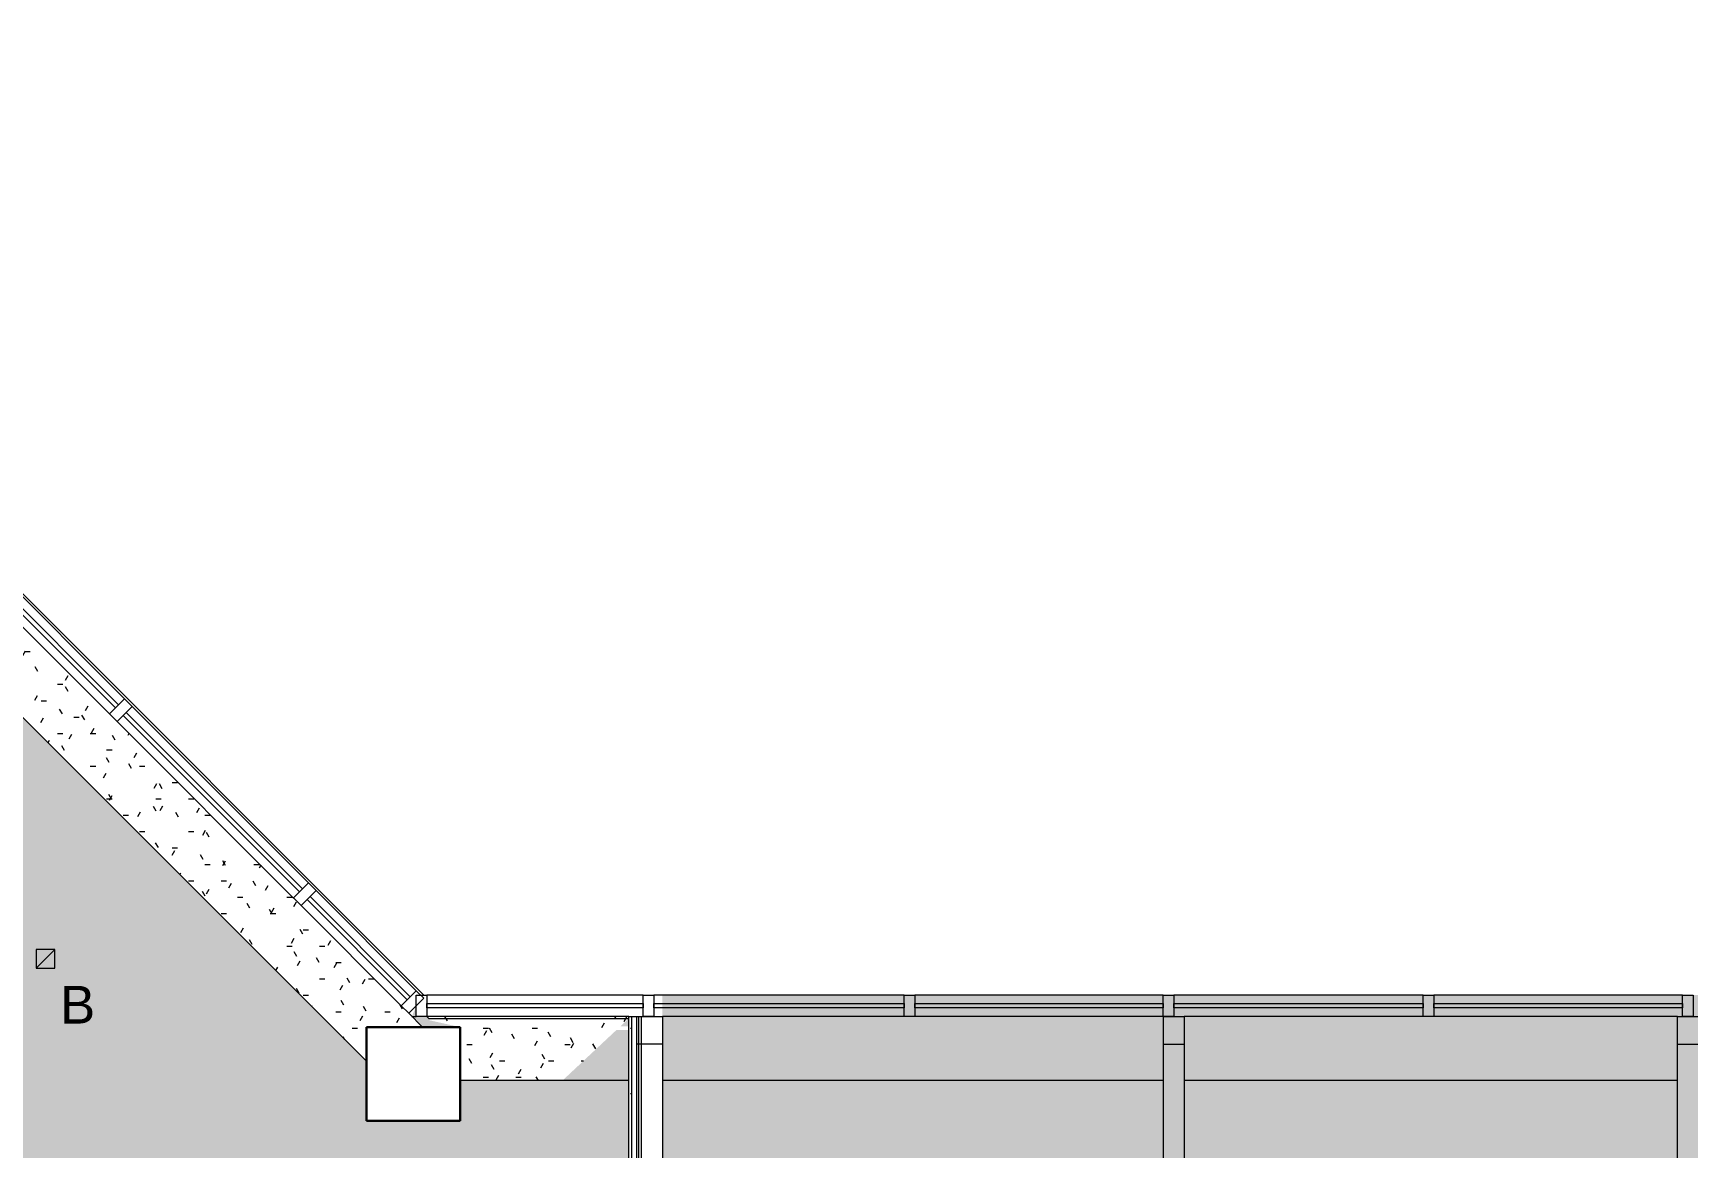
# Model space of a CAD drawing. Header units: inches. Extents: x -1196 to 1003, y -7097 to -4899.
# Drawn here: x 174.7 to 563, y -5895.6 to -5634.1 of the extents above; entities that cross this region are included whole.
import ezdxf

# ---------------------------------------------------------------- set-up
doc = ezdxf.new("R2010")
doc.units = ezdxf.units.IN
doc.header["$MEASUREMENT"] = 0
for name, color, linetype, lineweight in [('A-CLNG', 13, 'Continuous', 13), ('A-CLNG-PATT', 13, 'Continuous', 13), ('A-DETL-GENF', 92, 'Continuous', 9), ('A-FLOR', 192, 'Continuous', 13), ('A-GLAZ-CURT', 52, 'Continuous', 9), ('A-GLAZ-CWMG', 51, 'Continuous', 9), ('A-WALL', 113, 'Continuous', 9), ('A-WALL-PATT', 111, 'Continuous', 13), ('E-LITE-EQPM', 33, 'Continuous', 9), ('E-LITE-EQPM-IDEN', 33, 'Continuous', 9), ('I-WALL', 2, 'Continuous', 9), ('S-COLS', 52, 'Continuous', 9)]:
    doc.layers.add(name, color=color, linetype=linetype, lineweight=lineweight)
doc.styles.add('Arial', font='arial.ttf', dxfattribs={"height": 8.851796})
pattern_1 = [(0, (0, 0), (30.72, 7.68), [1.267, -21.773, 1.267, -21.773, -122.88]), (0, (0, 0), (30.72, 7.68), [-46.08, 1.267, -44.813, 1.267, -21.773, -53.76]), (0, (0, 0), (30.72, 7.68), [-115.2, 1.267, -14.093, 1.267, -37.133]), (120, (11.52, 3.84), (-22.011075, 22.7643), [1.267, -21.773, 1.267, -21.773, -122.88]), (120, (11.52, 3.84), (-22.011075, 22.7643), [-46.08, 1.267, -44.813, 1.267, -21.773, -53.76]), (120, (11.52, 3.84), (-22.011075, 22.7643), [-115.2, 1.267, -14.093, 1.267, -37.133]), (240, (15.36, 19.2), (-8.708925, -30.4443), [1.267, -21.773, 1.267, -21.773, -122.88]), (240, (15.36, 19.2), (-8.708925, -30.4443), [-46.08, 1.267, -44.813, 1.267, -21.773, -53.76]), (240, (15.36, 19.2), (-8.708925, -30.4443), [-115.2, 1.267, -14.093, 1.267, -37.133])]
pattern_2 = [(0, (0, 0), (15.36, 3.84), [1.267, -10.253, 1.267, -10.253, -61.44]), (0, (0, 0), (15.36, 3.84), [-23.04, 1.267, -21.773, 1.267, -10.253, -26.88]), (0, (0, 0), (15.36, 3.84), [-57.6, 1.267, -6.413, 1.267, -17.933]), (120, (5.76, 1.92), (-11.0055376, 11.3821502), [1.267, -10.253, 1.267, -10.253, -61.44]), (120, (5.76, 1.92), (-11.0055376, 11.3821502), [-23.04, 1.267, -21.773, 1.267, -10.253, -26.88]), (120, (5.76, 1.92), (-11.0055376, 11.3821502), [-57.6, 1.267, -6.413, 1.267, -17.933]), (240, (7.68, 9.6), (-4.3544624, -15.2221502), [1.267, -10.253, 1.267, -10.253, -61.44]), (240, (7.68, 9.6), (-4.3544624, -15.2221502), [-23.04, 1.267, -21.773, 1.267, -10.253, -26.88]), (240, (7.68, 9.6), (-4.3544624, -15.2221502), [-57.6, 1.267, -6.413, 1.267, -17.933])]

# ---------------------------------------------------------------- blocks, each defined once
blk = doc.blocks.new('Concrete-Rectangular-Column - 24 X 24-V1-FIRST FLOOR RCP')
at = {"layer": 'S-COLS', "lineweight": 30}
for p, q in [((-11, 11), (11, 11)), ((-11, -11), (-11, 11)), ((11, 11), (11, -11)), ((11, -11), (-11, -11))]:
    blk.add_line(p, q, dxfattribs=at)
blk = doc.blocks.new('System Panel - Glazed-5271295-FIRST FLOOR RCP')
at = {"layer": 'A-GLAZ-CURT', "lineweight": 13}
for p, q in [((-16.625, -0.5), (-16.625, 0.5)), ((-16.625, 0.5), (16.625, 0.5)), ((16.625, 0.5), (16.625, -0.5)), ((16.625, -0.5), (-16.625, -0.5))]:
    blk.add_line(p, q, dxfattribs=at)
blk = doc.blocks.new('Rectangular Mullion - 2_5_ x 5_ rectangular-4899116-FIRST FLOOR RCP')
at = {"layer": 'A-GLAZ-CWMG'}
for p, q in [((317.92, -5859.78), (267.17, -5859.78)), ((314.54, -5864.78), (267.17, -5864.78))]:
    blk.add_line(p, q, dxfattribs=at)
blk = doc.blocks.new('Rectangular Mullion - 2_5_ x 5_ rectangular-V6-FIRST FLOOR RCP')
at = {"layer": 'A-GLAZ-CWMG', "lineweight": 20}
for p, q in [((-2.5, 2.5), (0, 2.5)), ((-2.5, -2.5), (-2.5, 2.5)), ((0, 2.5), (0, -2.5)), ((0, -2.5), (-2.5, -2.5))]:
    blk.add_line(p, q, dxfattribs=at)
blk = doc.blocks.new('Rectangular Mullion - 2_5_ x 5_ rectangular-V7-FIRST FLOOR RCP')
at = {"layer": 'A-GLAZ-CWMG', "lineweight": 20}
for p, q in [((0, 2.5), (-2.5, 2.5)), ((-2.5, 2.5), (-2.5, -2.5)), ((0, -2.5), (0, 2.5)), ((-2.5, -2.5), (0, -2.5))]:
    blk.add_line(p, q, dxfattribs=at)
blk = doc.blocks.new('Rectangular Mullion - 2_5_ x 5_ rectangular-V29-FIRST FLOOR RCP')
at = {"layer": 'A-GLAZ-CWMG'}
for p, q in [((196.21, -5790.28), (154.84, -5748.92)), ((192.67, -5793.82), (151.75, -5752.9))]:
    blk.add_line(p, q, dxfattribs=at)
blk = doc.blocks.new('System Panel - Glazed-V30-FIRST FLOOR RCP')
at = {"layer": 'A-GLAZ-CURT', "lineweight": 13}
for p, q in [((-29.25, -0.5), (-29.25, 0.5)), ((-29.25, 0.5), (29.25, 0.5)), ((29.25, 0.5), (29.25, -0.5)), ((29.25, -0.5), (-29.25, -0.5))]:
    blk.add_line(p, q, dxfattribs=at)
blk = doc.blocks.new('Rectangular Mullion - 2_5_ x 5_ rectangular-4899102-FIRST FLOOR RCP')
at = {"layer": 'A-GLAZ-CWMG'}
for p, q in [((239.39, -5833.46), (197.98, -5792.05)), ((235.85, -5837), (194.44, -5795.59))]:
    blk.add_line(p, q, dxfattribs=at)
blk = doc.blocks.new('System Panel - Glazed-5271296-FIRST FLOOR RCP')
at = {"layer": 'A-GLAZ-CURT', "lineweight": 13}
for p, q in [((-29.28, -0.5), (-29.28, 0.5)), ((-29.28, 0.5), (29.28, 0.5)), ((29.28, 0.5), (29.28, -0.5)), ((29.28, -0.5), (-29.28, -0.5))]:
    blk.add_line(p, q, dxfattribs=at)
blk = doc.blocks.new('Rectangular Mullion - 2_5_ x 5_ rectangular-V31-FIRST FLOOR RCP')
at = {"layer": 'A-GLAZ-CWMG'}
for p, q in [((264.67, -5858.74), (241.16, -5835.23)), ((261.13, -5862.28), (237.62, -5838.77))]:
    blk.add_line(p, q, dxfattribs=at)
blk = doc.blocks.new('System Panel - Glazed-5271318-FIRST FLOOR RCP')
at = {"layer": 'A-GLAZ-CURT', "lineweight": 13}
for p, q in [((-25.375, -0.5), (-25.375, 0.5)), ((-25.375, 0.5), (25.375, 0.5)), ((25.375, 0.5), (25.375, -0.5)), ((25.375, -0.5), (-25.375, -0.5))]:
    blk.add_line(p, q, dxfattribs=at)
blk = doc.blocks.new('Rectangular Mullion - 2_5_ x 5_ rectangular-4899118-FIRST FLOOR RCP')
at = {"layer": 'A-GLAZ-CWMG'}
for p, q in [((379.17, -5859.78), (320.42, -5859.78)), ((379.17, -5864.78), (322.42, -5864.78))]:
    blk.add_line(p, q, dxfattribs=at)
blk = doc.blocks.new('System Panel - Glazed-5271319-FIRST FLOOR RCP')
at = {"layer": 'A-GLAZ-CURT', "lineweight": 13}
for p, q in [((-29.375, -0.5), (-29.375, 0.5)), ((-29.375, 0.5), (29.375, 0.5)), ((29.375, 0.5), (29.375, -0.5)), ((29.375, -0.5), (-29.375, -0.5))]:
    blk.add_line(p, q, dxfattribs=at)
blk = doc.blocks.new('Rectangular Mullion - 2_5_ x 5_ rectangular-V32-FIRST FLOOR RCP')
at = {"layer": 'A-GLAZ-CWMG'}
for p, q in [((439.92, -5859.78), (381.67, -5859.78)), ((439.92, -5864.78), (381.67, -5864.78))]:
    blk.add_line(p, q, dxfattribs=at)
blk = doc.blocks.new('System Panel - Glazed-5271095-FIRST FLOOR RCP')
at = {"layer": 'A-GLAZ-CURT', "lineweight": 13}
for p, q in [((-29.125, -0.5), (-29.125, 0.5)), ((-29.125, 0.5), (29.125, 0.5)), ((29.125, 0.5), (29.125, -0.5)), ((29.125, -0.5), (-29.125, -0.5))]:
    blk.add_line(p, q, dxfattribs=at)
blk = doc.blocks.new('Rectangular Mullion - 2_5_ x 5_ rectangular-V33-FIRST FLOOR RCP')
at = {"layer": 'A-GLAZ-CWMG'}
for p, q in [((500.92, -5859.78), (442.42, -5859.78)), ((500.92, -5864.78), (444.85, -5864.78))]:
    blk.add_line(p, q, dxfattribs=at)
blk = doc.blocks.new('System Panel - Glazed-5271094-FIRST FLOOR RCP')
at = {"layer": 'A-GLAZ-CURT', "lineweight": 13}
for p, q in [((-29.25, -0.5), (-29.25, 0.5)), ((-29.25, 0.5), (29.25, 0.5)), ((29.25, 0.5), (29.25, -0.5)), ((29.25, -0.5), (-29.25, -0.5))]:
    blk.add_line(p, q, dxfattribs=at)
blk = doc.blocks.new('Rectangular Mullion - 2_5_ x 5_ rectangular-4899121-FIRST FLOOR RCP')
at = {"layer": 'A-GLAZ-CWMG'}
for p, q in [((561.78, -5859.78), (503.42, -5859.78)), ((560.57, -5864.78), (503.42, -5864.78))]:
    blk.add_line(p, q, dxfattribs=at)
blk = doc.blocks.new('System Panel - Glazed-5271320-FIRST FLOOR RCP')
at = {"layer": 'A-GLAZ-CURT', "lineweight": 13}
for p, q in [((-29.18, -0.5), (-29.18, 0.5)), ((-29.18, 0.5), (29.18, 0.5)), ((29.18, 0.5), (29.18, -0.5)), ((29.18, -0.5), (-29.18, -0.5))]:
    blk.add_line(p, q, dxfattribs=at)
blk = doc.blocks.new('Rectangular Mullion - 2_5_ x 5_ rectangular-V63-FIRST FLOOR RCP')
at = {"layer": 'A-GLAZ-CWMG', "lineweight": 20}
for p, q in [((1.25, 2.5), (-1.25, 2.5)), ((-1.25, 2.5), (-1.25, -2.5)), ((1.25, -2.5), (1.25, 2.5)), ((-1.25, -2.5), (1.25, -2.5))]:
    blk.add_line(p, q, dxfattribs=at)
blk = doc.blocks.new('Rectangular Mullion - 2_5_ x 5_ rectangular-5269403-FIRST FLOOR RCP')
at = {"layer": 'A-GLAZ-CWMG', "lineweight": 20}
for p, q in [((1.25, 2.5), (-1.25, 2.5)), ((-1.25, 2.5), (-1.25, -2.5)), ((1.25, -2.5), (1.25, 2.5)), ((-1.25, -2.5), (1.25, -2.5))]:
    blk.add_line(p, q, dxfattribs=at)
blk = doc.blocks.new('L-Recessed Square Downlight - 4_-4552743-FIRST FLOOR RCP')
at = {"layer": 'E-LITE-EQPM'}
for p, q in [((-2.1875, -2.1875), (-2.1875, 2.1875)), ((-2.1875, 2.1875), (2.1875, 2.1875)), ((-2.1875, 2.1875), (2.1875, -2.1875)), ((2.1875, 2.1875), (2.1875, -2.1875)), ((2.1875, -2.1875), (-2.1875, -2.1875))]:
    blk.add_line(p, q, dxfattribs=at)

msp = doc.modelspace()

# ---------------------------------------------------------------- hatches: boundary and pattern name
at = {"layer": 'A-CLNG-PATT'}
h = msp.add_hatch(dxfattribs=at)
h.set_pattern_fill('FP_13', color=256, style=0, pattern_type=2)
h.set_pattern_definition(pattern_2)
h.paths.add_polyline_path([(252.94, -5875.3), (252.94, -5867.28), (266.13, -5867.28), (151.75, -5752.9), (141.14, -5763.5), (252.04, -5874.4)], flags=0)
h = msp.add_hatch(dxfattribs=at)
h.set_pattern_fill('FP_1', color=256, style=0, pattern_type=2)
h.set_pattern_definition(pattern_1)
h.paths.add_polyline_path([(-227.06, -6263.08), (322.42, -6263.04), (322.42, -6138.28), (315.01, -6138.28), (315.36, -6141.37), (316.2, -6145.36), (317.6, -6149.15), (318.58, -6152.98), (319.19, -6157.08), (319.36, -6161.15), (319.1, -6165.24), (318.42, -6169.29), (317.31, -6173.25), (316.22, -6177.6), (315.57, -6182.03), (315.37, -6186.53), (315.67, -6191.28), (316.36, -6195.57), (317.59, -6200.12), (318.91, -6203.98), (319.86, -6208.38), (320.3, -6212.44), (320.31, -6216.58), (319.84, -6220.85), (318.92, -6225.05), (317.54, -6229.12), (316.75, -6233.5), (316.41, -6237.25), (316.42, -6241.36), (316.8, -6245.46), (317.56, -6249.5), (317.56, -6258.45), (315.96, -6254.34), (314.75, -6250.1), (313.94, -6245.76), (313.54, -6241.37), (313.55, -6236.96), (313.96, -6232.57), (314.79, -6228.24), (316.1, -6224.43), (316.99, -6220.51), (317.43, -6216.5), (317.42, -6212.44), (316.96, -6208.38), (316.03, -6204.39), (314.71, -6200.53), (313.51, -6195.96), (312.75, -6191.07), (312.49, -6186.53), (312.7, -6181.77), (313.4, -6177.02), (314.57, -6172.36), (315.61, -6168.66), (316.25, -6164.88), (316.48, -6161.04), (316.31, -6157.17), (315.71, -6153.31), (314.7, -6149.54), (313.35, -6145.89), (312.51, -6141.74), (312.12, -6138.28), (252.94, -6138.28), (252.94, -6107.28), (314.54, -6107.28), (314.54, -5867.99), (311.65, -5867.94), (299, -5879.78), (274.94, -5879.78), (274.94, -5889.28), (252.94, -5889.28), (252.94, -5875.3), (141.14, -5763.5), (39.81, -5864.84), (39.81, -5894.15), (-3.19, -5894.15), (-3.47, -5893.87), (-3.85, -5893.87), (-30.44, -5867.28), (-205.06, -5867.28), (-205.06, -5893.87), (-227.06, -5893.87), (-227.06, -6107.28), (-210.06, -6107.28), (-210.06, -5929.87), (-209.56, -5929.87), (-209.56, -6107.28), (-205.06, -6107.28), (-205.06, -6117.78), (12.94, -6117.78), (12.94, -6107.28), (34.94, -6107.28), (34.94, -6117.78), (216.94, -6117.78), (216.94, -6118.78), (34.94, -6118.78), (34.94, -6129.28), (12.94, -6129.28), (12.94, -6118.78), (-205.06, -6118.78), (-205.06, -6138.28), (-227.06, -6138.28), (-227.06, -6149.89)], flags=0)
h.paths.add_polyline_path([(213.98, -6094.28), (-195.56, -6094.28), (-195.56, -5902.28), (274.94, -5902.28), (274.94, -6094.28), (252.94, -6094.28)], flags=0)
h.paths.add_polyline_path([(273.94, -5867.28), (274.94, -5867.28), (267.72, -5865.68), (267.63, -5865.24), (267.17, -5864.78), (264.67, -5864.78), (264.67, -5862.28), (263.63, -5864.78), (266.13, -5867.28), (271.02, -5867.28)], flags=0)
h.paths.add_polyline_path([(312.51, -5867.14), (314.54, -5867.13), (314.54, -5865.24)], flags=0)
h = msp.add_hatch(dxfattribs=at)
h.set_pattern_fill('FP_7', color=256, style=0, pattern_type=2)
h.set_pattern_definition(pattern_2)
h.paths.add_polyline_path([(282.59, -5879.78), (299, -5879.78), (311.65, -5867.94), (314.54, -5867.99), (314.54, -5867.13), (312.51, -5867.14), (314.54, -5865.24), (314.54, -5864.78), (267.17, -5864.78), (267.63, -5865.24), (267.72, -5865.68), (274.94, -5867.28), (274.94, -5879.78), (277.56, -5879.78)], flags=0)
at = {"layer": 'A-DETL-GENF'}
h = msp.add_hatch(color=253, dxfattribs=at)
h.paths.add_polyline_path([(-96.31, -7097.28), (1002.44, -7097.28), (1002.44, -5859.78), (322.42, -5859.78), (322.44, -6330.92), (683.59, -6330.92), (683.59, -6624.92), (559.5, -6624.92), (559.5, -6380.94), (274.94, -6380.94), (274.94, -6852.28), (-475.06, -6852.28), (-475.06, -7097.28), (-115.06, -7097.28)], flags=0)
h.paths.add_polyline_path([(607.07, -6718.44), (607.07, -6718.44), (607.07, -6718.11)], flags=0)
h.paths.add_polyline_path([(703.07, -6718.44), (703.07, -6718.44), (703.07, -6718.11)], flags=0)
h.paths.add_polyline_path([(415.07, -6718.44), (415.07, -6718.44), (415.07, -6718.11)], flags=0)
h.paths.add_polyline_path([(511.07, -6718.44), (511.07, -6718.44), (511.07, -6718.11)], flags=0)
h.paths.add_polyline_path([(319.07, -6718.44), (319.07, -6718.44), (319.07, -6718.11)], flags=0)
h.paths.add_polyline_path([(481.7, -6462.6), (481.7, -6462.6), (481.7, -6461.7)], flags=0)
h.paths.add_polyline_path([(-1005.67, -6377.88), (-1002.51, -6377.88), (-1002.51, -6251.58), (-715.06, -6251.58), (-715.06, -5622.4), (-875.59, -5622.4), (-875.59, -5364.35), (-276.76, -5364.35), (-276.76, -5627.86), (-149.01, -5627.86), (-149.01, -5748.71), (-83.94, -5813.77), (-83.92, -5862.8), (39.67, -5862.8), (154.2, -5748.27), (42.44, -5636.51), (42.44, -4899.28), (-1195.06, -4899.28), (-1195.06, -6377.88), (-1157.23, -6377.88)], flags=0)
h.paths.add_polyline_path([(703.45, -6310.98), (703.45, -6310.98), (703.45, -6310.76)], flags=0)
h.paths.add_polyline_path([(703.48, -6140.42), (703.48, -6140.42), (703.48, -6139.81)], flags=0)
h.paths.add_polyline_path([(-249.39, -5477.1), (-249.39, -5477.1), (-249.39, -5476.71)], flags=0)
at = {"layer": 'A-WALL-PATT', "lineweight": 9}
h = msp.add_hatch(dxfattribs=at)
h.set_pattern_fill('FP_1', color=256, style=0, pattern_type=2)
h.set_pattern_definition(pattern_1)
h.paths.add_polyline_path([(314.54, -5871.28), (315.17, -5871.28), (315.17, -5864.78), (314.54, -5864.78), (314.54, -5867.99)], flags=0)
h = msp.add_hatch(dxfattribs=at)
h.set_pattern_fill('FP_1', color=256, style=0, pattern_type=2)
h.set_pattern_definition(pattern_1)
h.paths.add_polyline_path([(314.54, -6107.28), (315.17, -6107.28), (315.17, -5871.28), (314.54, -5871.28), (314.54, -6094.28)], flags=0)

# ---------------------------------------------------------------- linework, layer by layer
at = {"layer": 'A-CLNG'}
for p, q in [((252.94, -5875.3), (141.14, -5763.5)), ((266.13, -5867.28), (262.9, -5864.04)), ((263.63, -5864.78), (264.67, -5864.78)), ((267.17, -5864.78), (267.63, -5865.24)), ((267.63, -5865.24), (314.54, -5865.24)), ((314.54, -5879.78), (274.94, -5879.78)), ((439.98, -5879.78), (322.42, -5879.78)), ((560.57, -5879.78), (444.85, -5879.78))]:
    msp.add_line(p, q, dxfattribs=at)
at = {"layer": 'A-FLOR'}
msp.add_line((42.94, -5636.28), (266.44, -5859.78), dxfattribs=at)
at = {"layer": 'A-WALL', "lineweight": 13}
for p, q in [((315.17, -5864.78), (315.17, -6107.9)), ((316.42, -6040.46), (316.42, -5864.78)), ((316.79, -5864.78), (316.79, -6107.9)), ((317.42, -5864.78), (322.42, -5864.78)), ((322.42, -5864.78), (322.42, -6040.46)), ((439.98, -6040.46), (439.98, -5864.78)), ((439.98, -5864.78), (444.85, -5864.78)), ((444.85, -5864.78), (444.85, -6040.46)), ((560.57, -6040.46), (560.57, -5864.78)), ((560.57, -5864.78), (565.45, -5864.78)), ((322.42, -5871.28), (316.42, -5871.28)), ((439.98, -5871.28), (444.85, -5871.28)), ((560.57, -5871.28), (565.45, -5871.28))]:
    msp.add_line(p, q, dxfattribs=at)
at = {"layer": 'I-WALL', "lineweight": 13}
for p, q in [((314.54, -6107.28), (314.54, -5864.78)), ((314.54, -5864.78), (317.42, -5864.78)), ((317.42, -5864.78), (317.42, -6107.28))]:
    msp.add_line(p, q, dxfattribs=at)

# ---------------------------------------------------------------- block references
at = {"layer": 'A-GLAZ-CURT'}
for name, p, rotation in [('System Panel - Glazed-V30-FIRST FLOOR RCP', (173.76, -5771.37), 134.9999999999999), ('System Panel - Glazed-5271296-FIRST FLOOR RCP', (216.92, -5814.52), 134.9999999999999), ('System Panel - Glazed-5271295-FIRST FLOOR RCP', (251.14, -5848.75), 134.9999999999999), ('System Panel - Glazed-5271318-FIRST FLOOR RCP', (292.54, -5862.28), 180), ('System Panel - Glazed-5271319-FIRST FLOOR RCP', (349.79, -5862.28), 180), ('System Panel - Glazed-5271095-FIRST FLOOR RCP', (410.79, -5862.28), 180), ('System Panel - Glazed-5271094-FIRST FLOOR RCP', (471.67, -5862.28), 180), ('System Panel - Glazed-5271320-FIRST FLOOR RCP', (532.6, -5862.28), 180)]:
    msp.add_blockref(name, p, dxfattribs=dict(at, rotation=rotation))
at = {"layer": 'A-GLAZ-CWMG'}
for name in ['Rectangular Mullion - 2_5_ x 5_ rectangular-V29-FIRST FLOOR RCP', 'Rectangular Mullion - 2_5_ x 5_ rectangular-4899102-FIRST FLOOR RCP', 'Rectangular Mullion - 2_5_ x 5_ rectangular-V31-FIRST FLOOR RCP', 'Rectangular Mullion - 2_5_ x 5_ rectangular-4899116-FIRST FLOOR RCP', 'Rectangular Mullion - 2_5_ x 5_ rectangular-4899118-FIRST FLOOR RCP', 'Rectangular Mullion - 2_5_ x 5_ rectangular-V32-FIRST FLOOR RCP', 'Rectangular Mullion - 2_5_ x 5_ rectangular-V33-FIRST FLOOR RCP', 'Rectangular Mullion - 2_5_ x 5_ rectangular-4899121-FIRST FLOOR RCP']:
    msp.add_blockref(name, (0, 0), dxfattribs=at)
at = {"layer": 'A-GLAZ-CWMG', "extrusion": (0, 0, -1), "rotation": 45.00000000000009}
for p in [(-195.33, -5792.94), (-238.5, -5836.11)]:
    msp.add_blockref('Rectangular Mullion - 2_5_ x 5_ rectangular-V63-FIRST FLOOR RCP', p, dxfattribs=at)
at = {"layer": 'A-GLAZ-CWMG', "rotation": 314.9999999999999}
msp.add_blockref('Rectangular Mullion - 2_5_ x 5_ rectangular-V6-FIRST FLOOR RCP', (264.67, -5862.28), dxfattribs=at)
at = {"layer": 'A-GLAZ-CWMG', "extrusion": (0, 0, -1)}
for name, p in [('Rectangular Mullion - 2_5_ x 5_ rectangular-V7-FIRST FLOOR RCP', (-264.67, -5862.28)), ('Rectangular Mullion - 2_5_ x 5_ rectangular-V63-FIRST FLOOR RCP', (-319.17, -5862.28)), ('Rectangular Mullion - 2_5_ x 5_ rectangular-5269403-FIRST FLOOR RCP', (-380.42, -5862.28)), ('Rectangular Mullion - 2_5_ x 5_ rectangular-5269403-FIRST FLOOR RCP', (-441.17, -5862.28)), ('Rectangular Mullion - 2_5_ x 5_ rectangular-5269403-FIRST FLOOR RCP', (-502.17, -5862.28)), ('Rectangular Mullion - 2_5_ x 5_ rectangular-5269403-FIRST FLOOR RCP', (-563.03, -5862.28))]:
    msp.add_blockref(name, p, dxfattribs=at)
at = {"layer": 'E-LITE-EQPM', "extrusion": (0, 0, -1), "rotation": 180}
msp.add_blockref('L-Recessed Square Downlight - 4_-4552743-FIRST FLOOR RCP', (-177.65, -5851.28), dxfattribs=at)
at = {"layer": 'S-COLS'}
msp.add_blockref('Concrete-Rectangular-Column - 24 X 24-V1-FIRST FLOOR RCP', (263.94, -5878.28), dxfattribs=at)

# ---------------------------------------------------------------- texts
at = {"layer": 'E-LITE-EQPM-IDEN', "insert": (185.2, -5857.61), "char_height": 8.85, "width": 9.828, "attachment_point": 2, "line_spacing_factor": 0.938532, "style": 'Arial'}
msp.add_mtext('B', dxfattribs=at)

doc.saveas('drawing.dxf')
